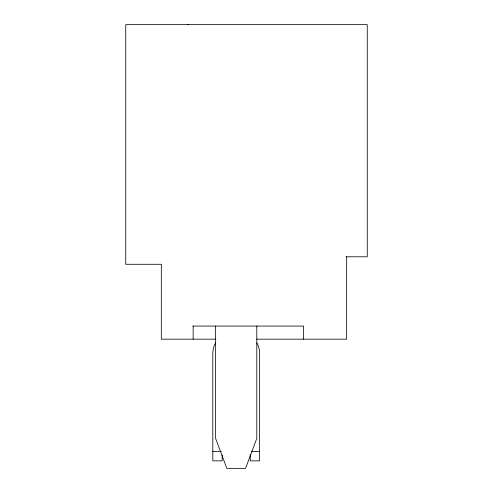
<?xml version="1.0" encoding="UTF-8"?>
<svg xmlns="http://www.w3.org/2000/svg" width="493" height="493" viewBox="0 0 493 493"><rect width="100%" height="100%" fill="white"/><g stroke="black" fill="none" stroke-linecap="round" stroke-linejoin="round"><path stroke-width="0.74" d="M215.558 342.869L214.042 346.123L213.112 349.592L212.803 353.167L212.803 460.863L222.164 460.863L222.164 455.101M346.037 256.798L367.254 256.798L367.254 24.65L125.746 24.65L125.746 264.285L161.316 264.285L161.316 339.172L215.922 339.172M192.849 326.064L303.602 326.064L303.602 339.172M256.68 339.172L346.659 339.172L346.659 256.798M212.803 451.502L221.443 451.502M251.683 451.502L259.608 451.502M187.525 24.65L188.104 24.65M256.847 342.869L258.363 346.123L259.293 349.592L259.608 353.167L259.608 460.863L250.247 460.863L250.247 454.38M256.798 326.064L256.798 438.394L245.563 468.35L226.842 468.35L215.607 438.394L215.607 326.064M193.145 326.064L193.145 339.172"/></g></svg>
